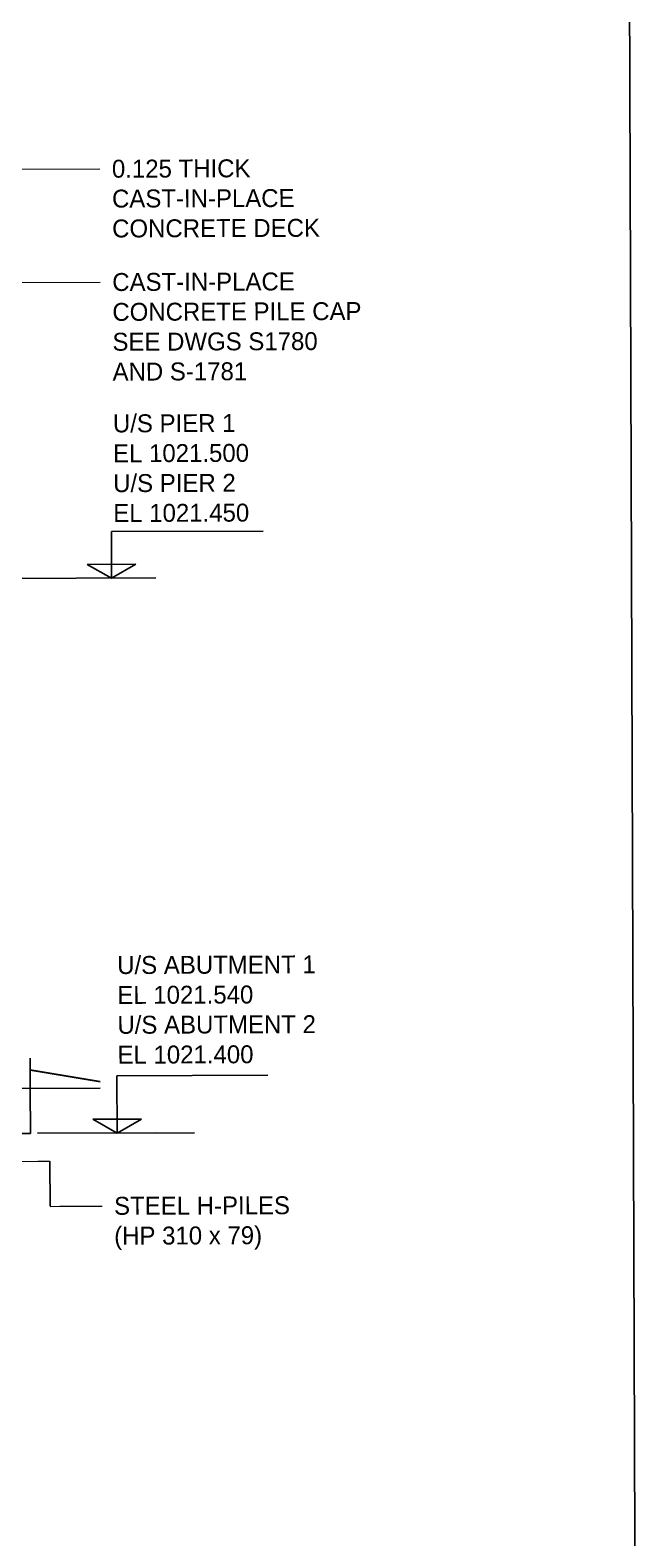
# Model space of a CAD drawing. Header units: metres. Extents: x -16741 to 19994, y 5629700 to 5668838.
# Drawn here: x 16937.1 to 16947.31, y 5649006.21 to 5649031.44 of the extents above; entities that cross this region are included whole.
import ezdxf
from ezdxf import colors
from ezdxf.entities.mleader import LeaderData, LeaderLine
from ezdxf.math import Vec2, Vec3

# ---------------------------------------------------------------- set-up
doc = ezdxf.new("R2010")
doc.units = ezdxf.units.M
doc.linetypes.add('HIDDEN2', pattern=[4.7625, 3.175, -1.5875])
for name, color, linetype in [('S-BR-ABUT', 21, 'Continuous'), ('S-BR-ABUTMENT-HDD', 3, 'HIDDEN2'), ('S-BR-DIM', 1, 'Continuous'), ('S-BR-SIDESLOPE', 21, 'Continuous')]:
    doc.layers.add(name, color=color, linetype=linetype)
doc.styles.add('AT_Font_Prop_3.0', font='font005.shx', dxfattribs={"height": 3})

# ---------------------------------------------------------------- blocks, each defined once
blk = doc.blocks.new('_None')

msp = doc.modelspace()

# ---------------------------------------------------------------- linework, layer by layer
at = {"layer": 'S-BR-ABUT'}
for p, q in [((16937.0961, 5649014.2381), (16937.0979, 5649013.7271)), ((16917.0072, 5649013.6575), (16938.2686, 5649013.7312))]:
    msp.add_line(p, q, dxfattribs=at)
at = {"layer": 'S-BR-ABUTMENT-HDD', "ltscale": 0.75}
for p in [(16937.0979, 5649013.7271), (16919.1016, 5649012.9148)]:
    msp.add_line(p, (16937.1005, 5649012.9771), dxfattribs=at)
at = {"layer": 'S-BR-DIM'}
for p, q in [((16938.4564, 5649023.0476), (16940.9944, 5649023.0564)), ((16938.4591, 5649022.2659), (16938.4564, 5649023.0476)), ((16938.8652, 5649022.5023), (16938.0513, 5649022.4994)), ((16938.4591, 5649022.2659), (16938.0513, 5649022.4994)), ((16938.4591, 5649022.2659), (16938.8652, 5649022.5023)), ((16935.8148, 5649022.2605), (16939.1965, 5649022.2722)), ((16938.5487, 5649013.9403), (16941.0742, 5649013.9491)), ((16938.552, 5649012.9784), (16938.5487, 5649013.9403)), ((16938.9581, 5649013.2147), (16938.1443, 5649013.2119)), ((16938.552, 5649012.9784), (16938.1443, 5649013.2119)), ((16938.552, 5649012.9784), (16938.9581, 5649013.2147)), ((16937.2201, 5649012.9775), (16939.8456, 5649012.9866)), ((16937.2201, 5649012.9775), (16939.2114, 5649012.9844)), ((16937.4273, 5649012.5107), (16937.4299, 5649011.756))]:
    msp.add_line(p, q, dxfattribs=at)
msp.add_lwpolyline([(16907.8331, 5649048.2698), (16947.0666, 5649048.4057), (16947.3142, 5648976.9146), (16908.0808, 5648976.7787)], close=True, dxfattribs=at)
at = {"layer": 'S-BR-SIDESLOPE', "lineweight": 30}
msp.add_line((16937.0968, 5649014.0374), (16938.2682, 5649013.8432), dxfattribs=at)

# ---------------------------------------------------------------- texts
at = {"layer": 'S-BR-DIM', "color": 2, "char_height": 0.3, "width": 6.864686, "attachment_point": 5, "rotation": 0.19847, "style": 'AT_Font_Prop_3.0'}
for s, insert in [('\\A1;\\pxql;{\\Q0;U/S PIER 1\\PEL 1021.500\\PU/S PIER 2\\PEL 1021.450}', (16941.916, 5649024.1173)), ('\\A1;\\pxql;{\\Q0;U/S ABUTMENT 1\\PEL 1021.540\\PU/S ABUTMENT 2\\PEL 1021.400}', (16941.9876, 5649015.0529))]:
    msp.add_mtext(s, dxfattribs=dict(at, insert=insert))

# ---------------------------------------------------------------- leaders
at = {"layer": 'S-BR-DIM', "lineweight": 30}
ml = msp.add_multileader_mtext('Standard', dxfattribs=at)
ml.set_content('0.125 THICK\\PCAST-IN-PLACE\\PCONCRETE DECK', color=2, style='AT_Font_Prop_3.0')
ml.set_leader_properties(color=256, linetype='ByLayer', lineweight=15)
ml.build(insert=Vec2(0, 0))
ml.multileader.update_dxf_attribs({"dogleg_length": 29.5849, "arrow_head_size": 0.3, "scale": 0.1})
ctx = ml.context
ctx.base_point, ctx.scale, ctx.char_height, ctx.arrow_head_size, ctx.landing_gap_size, ctx.plane_origin, ctx.plane_x_axis, ctx.plane_y_axis = Vec3(16938.2643, 5649029.119), 0.1, 0.3, 0.3, 0.2, Vec3(16932.5513, 5649027.0838), Vec3(0.999994, 0.003464), Vec3(-0.003464, 0.999994)
notes = []
notes.append((ctx, [(0, (1, 1, 0), (16933.6145, 5649029.1029), (0.999994, 0.003464), 4.6498, [(0, [(16932.5444, 5649029.0782)], 0, [])])]))
ctx.mtext.insert, ctx.mtext.text_direction, ctx.mtext.rotation, ctx.mtext.flow_direction = Vec3(16938.4637, 5649029.2697), Vec3(0.999994, 0.003464), 0.003464, 5
ml = msp.add_multileader_mtext('Standard', dxfattribs=at)
ml.set_content('CAST-IN-PLACE\\PCONCRETE PILE CAP\\PSEE DWGS S1780\\PAND S-1781 ', color=2, style='AT_Font_Prop_3.0')
ml.set_leader_properties(color=256, linetype='ByLayer', lineweight=15)
ml.set_arrow_properties(name='NONE')
ml.build(insert=Vec2(0, 0))
ml.multileader.update_dxf_attribs({"dogleg_length": 29.5849, "arrow_head_size": 0.3, "scale": 0.1})
ctx = ml.context
ctx.base_point, ctx.scale, ctx.char_height, ctx.arrow_head_size, ctx.landing_gap_size, ctx.plane_origin, ctx.plane_x_axis, ctx.plane_y_axis = Vec3(16938.2697, 5649027.2231), 0.1, 0.3, 0.3, 0.2, Vec3(16943.1283, 5649024.9027), Vec3(0.999994, 0.003464), Vec3(-0.003464, 0.999994)
notes.append((ctx, [(1, (1, 1, 0), (16936.7173, 5649027.2177), (0.999994, 0.003464), 1.5525, [(0, [(16936.7265, 5649024.7411)], 0, [])])]))
ctx.mtext.insert, ctx.mtext.text_direction, ctx.mtext.rotation, ctx.mtext.flow_direction = Vec3(16938.4692, 5649027.3738), Vec3(0.999994, 0.003464), 0.003464, 5
at = {"layer": 'S-BR-DIM'}
ml = msp.add_multileader_mtext('Standard', dxfattribs=at)
ml.set_content('', color=2, style='AT_Font_Prop_3.0')
ml.set_leader_properties(color=256, linetype='ByLayer', lineweight=15)
ml.build(insert=Vec2(0, 0))
ml.multileader.update_dxf_attribs({"dogleg_length": 2, "arrow_head_size": 0.3, "scale": 0.1})
ctx = ml.context
ctx.base_point, ctx.scale, ctx.char_height, ctx.arrow_head_size, ctx.landing_gap_size, ctx.plane_origin, ctx.plane_x_axis, ctx.plane_y_axis = Vec3(16937.4273, 5649012.5107), 0.1, 0.3, 0.3, 0.2, Vec3(16936.5278, 5649012.5076), Vec3(0.999994, 0.003464), Vec3(-0.003464, 0.999994)
notes.append((ctx, [(0, (1, 1, 0), (16937.2273, 5649012.51), (0.999994, 0.003464), 0.2, [(0, [(16935.9611, 5649012.5056)], 0, [])])]))
ctx.mtext.insert, ctx.mtext.text_direction, ctx.mtext.rotation, ctx.mtext.flow_direction = Vec3(16937.6267, 5649012.6614), Vec3(0.999994, 0.003464), 0.003464, 5
ml = msp.add_multileader_mtext('Standard', dxfattribs=at)
ml.set_content('STEEL H-PILES \\P(HP 310 x 79)', color=2, style='AT_Font_Prop_3.0')
ml.set_leader_properties(color=256, linetype='ByLayer', lineweight=15)
ml.set_arrow_properties(name='NONE')
ml.build(insert=Vec2(0, 0))
ml.multileader.update_dxf_attribs({"dogleg_length": 5, "arrow_head_size": 0.3, "scale": 0.1})
ctx = ml.context
ctx.base_point, ctx.scale, ctx.char_height, ctx.arrow_head_size, ctx.landing_gap_size, ctx.plane_origin, ctx.plane_x_axis, ctx.plane_y_axis = Vec3(16938.3001, 5649011.7584), 0.1, 0.3, 0.3, 0.2, Vec3(16943.7149, 5649011.7772), Vec3(0.999994, 0.003464), Vec3(-0.003464, 0.999994)
notes.append((ctx, [(1, (1, 1, 0), (16937.5916, 5649011.756), (0.999994, 0.003464), 0.7085, [(0, [(16937.4299, 5649011.7554)], 0, [])])]))
ctx.mtext.insert, ctx.mtext.text_direction, ctx.mtext.rotation, ctx.mtext.flow_direction = Vec3(16938.4996, 5649011.9139), Vec3(0.999994, 0.003464), 0.003464, 5
for ctx, leaders in notes:
    for number, flags, end, landing, length, lines in leaders:
        leader = LeaderData()
        leader.index, (leader.has_last_leader_line, leader.has_dogleg_vector, leader.attachment_direction) = number, flags
        leader.last_leader_point, leader.dogleg_vector, leader.dogleg_length = Vec3(end), Vec3(landing), length
        for number, points, colour, breaks in lines:
            line = LeaderLine()
            line.index, line.vertices, line.color, line.breaks = number, Vec3.list(points), colors.encode_raw_color(colour), breaks
            leader.lines.append(line)
        ctx.leaders.append(leader)

doc.saveas('drawing.dxf')
